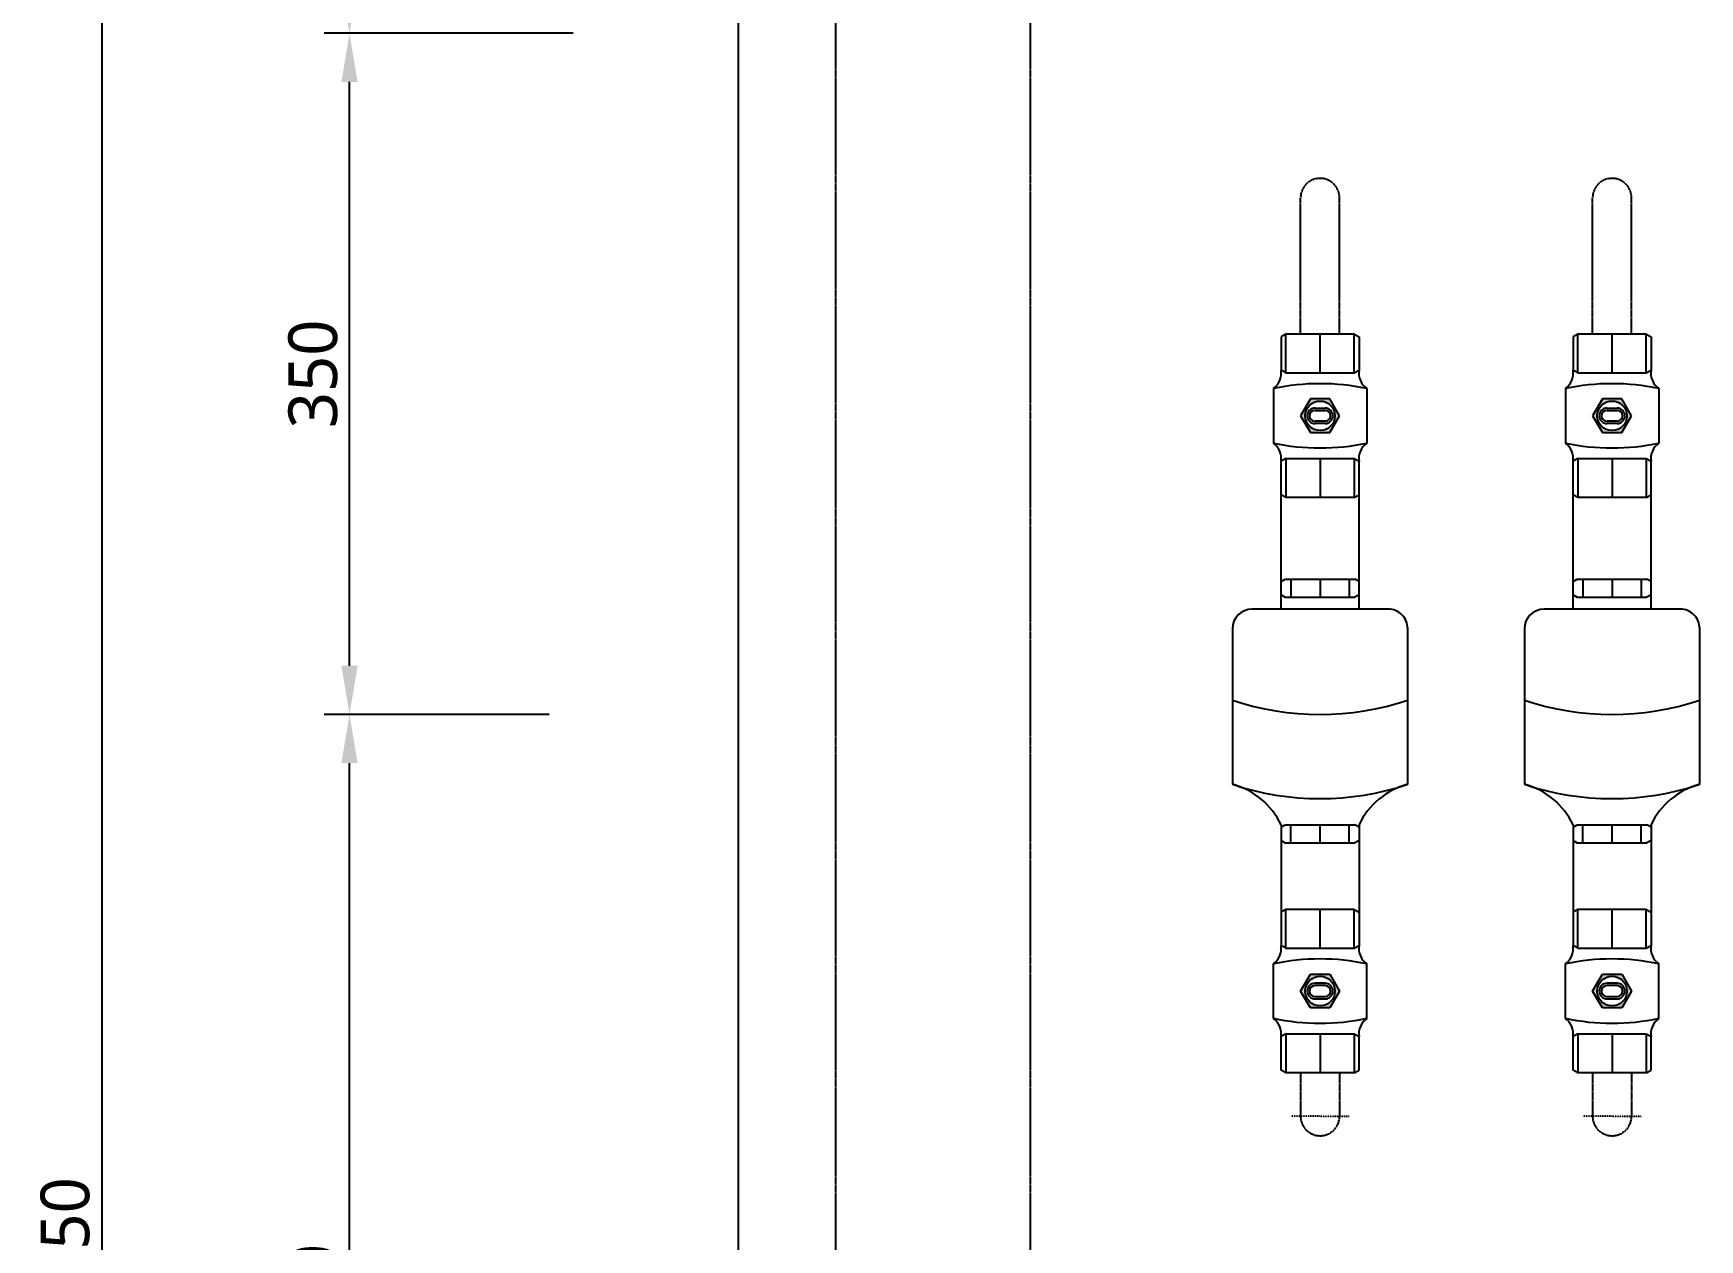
# Model space of a CAD drawing. Header units: millimetres. Extents: x -9013 to 516, y -36629 to 6082.
# Drawn here: x -5092 to -4236, y -8993 to -8373 of the extents above; entities that cross this region are included whole.
import ezdxf

# ---------------------------------------------------------------- set-up
doc = ezdxf.new("R2010")
doc.units = ezdxf.units.MM
doc.header["$LTSCALE"] = 0.05
for name, pattern in [('CENTER', [50.8, 31.75, -6.35, 6.35, -6.35]), ('CENTER2', [28.575, 19.05, -3.175, 3.175, -3.175]), ('DASHDOT', [0.618421, 0.309211, -0.154605, 0, -0.154605])]:
    doc.linetypes.add(name, pattern=pattern)
doc.layers.get('0').update_dxf_attribs({"lineweight": 18})
doc.layers.get('Defpoints').update_dxf_attribs({"color": 140, "lineweight": 18})
for name, color, linetype in [('1CO', 4, 'Continuous'), ('HVAL___2CO', 7, 'Continuous'), ('HWAT__3CO', 1, 'Continuous'), ('HWAT___1DD', 4, 'DASHDOT'), ('HWAT___5CS', 3, 'CENTER2')]:
    doc.layers.add(name, color=color, linetype=linetype)
doc.layers.add('G-Anno-Std-Cntr', color=1, linetype='CENTER2', lineweight=18)
doc.styles.add('trebuchet_MS', font='trebuc.ttf')
doc.dimstyles.new('MGP', dxfattribs={"dimtxt": 2.5, "dimasz": 2.5, "dimexe": 1.25, "dimexo": 0.625, "dimtad": 1, "dimdec": 0, "dimtxsty": 'trebuchet_MS', "dimcen": 2.5, "dimclrt": 7, "dimadec": 0, "dimazin": 0, "dimtfac": 1, "dimtdec": 0, "dimtmove": 0, "dimatfit": 3, "dimfxl": 1.148294, "dimfxlon": 1, "dimarcsym": 2})

# ---------------------------------------------------------------- blocks, each defined once
blk = doc.blocks.new('*D388')
at = {"color": 0, "lineweight": -2, "transparency": 16777216}
for p, q in [((-4941.71, -7822.81), (-5069.54, -7822.81)), ((-5056.54, -7847.81), (-5056.54, -10147.81)), ((-4941.71, -10172.81), (-5069.54, -10172.81))]:
    blk.add_line(p, q, dxfattribs=at)
at = {"color": 0, "transparency": 16777216}
for points in [[(-5060.7, -7847.81), (-5052.37, -7847.81), (-5056.54, -7822.81)], [(-5060.7, -10147.81), (-5052.37, -10147.81), (-5056.54, -10172.81)]]:
    blk.add_solid(points, dxfattribs=at)
at = {"layer": 'Defpoints', "color": 0, "transparency": 16777216}
for p in [(-4729.46, -7822.81), (-5056.54, -10172.81), (-4814.41, -10172.81)]:
    blk.add_point(p, dxfattribs=at)
at = {"color": 7, "transparency": 16777216, "insert": (-5075.25, -8997.81), "char_height": 25, "attachment_point": 5, "rotation": 90, "style": 'trebuchet_MS'}
blk.add_mtext('2350', dxfattribs=at)
blk = doc.blocks.new('*D389')
at = {"color": 0, "lineweight": -2, "transparency": 16777216}
for p, q in [((-4814.41, -7922.81), (-4942.24, -7922.81)), ((-4929.24, -8347.81), (-4929.24, -7947.81)), ((-4814.41, -8372.81), (-4942.24, -8372.81))]:
    blk.add_line(p, q, dxfattribs=at)
at = {"color": 0, "transparency": 16777216}
for points in [[(-4933.41, -7947.81), (-4925.07, -7947.81), (-4929.24, -7922.81)], [(-4933.41, -8347.81), (-4925.07, -8347.81), (-4929.24, -8372.81)]]:
    blk.add_solid(points, dxfattribs=at)
at = {"layer": 'Defpoints', "color": 0, "transparency": 16777216}
for p in [(-4929.24, -7922.81), (-4479.46, -7922.81), (-4479.46, -8372.81)]:
    blk.add_point(p, dxfattribs=at)
at = {"color": 7, "transparency": 16777216, "insert": (-4947.96, -8147.81), "char_height": 25, "attachment_point": 5, "rotation": 90, "style": 'trebuchet_MS'}
blk.add_mtext('450', dxfattribs=at)
blk = doc.blocks.new('h-meter')
at = {"layer": 'HVAL___2CO'}
for p, q in [((-25.38, 45), (-105.38, 45)), ((-15.38, -35), (-15.38, 35)), ((-134.19, 20), (-135.38, 17.94)), ((-135.38, 17.94), (-135.38, -17.94)), ((-126.24, 20), (-134.19, 20)), ((-127.43, 20), (-126.24, 17.94)), ((-126.24, 17.94), (-126.24, -17.94)), ((-15.38, 20), (-1.19, 20)), ((-7.95, 20), (-9.14, 17.94)), ((-9.14, 17.94), (-9.14, -17.94)), ((-1.19, 20), (0, 17.94)), ((0, 17.94), (0, -17.94)), ((-135.38, 15), (-126.24, 15)), ((0, 15), (-9.14, 15)), ((-135.38, 0), (-126.24, 0)), ((0, 0), (-9.14, 0)), ((-135.38, -15), (-126.24, -15)), ((0, -15), (-9.14, -15)), ((-134.19, -20), (-135.38, -17.94)), ((-126.24, -20), (-134.19, -20)), ((-127.43, -20), (-126.24, -17.94)), ((-15.38, -20), (-1.19, -20)), ((-7.95, -20), (-9.14, -17.94)), ((-1.19, -20), (0, -17.94)), ((-105.38, -45), (-25.38, -45))]:
    blk.add_line(p, q, dxfattribs=at)
for centre, radius, start, end in [((-142.55, 54.81), 38.44, 295.10263, 345.21206), ((28.23, 0), 140.99, 161.38677, 198.61323), ((71.48, 0), 140.99, 161.38677, 198.61323), ((-25.38, 35), 10, 0, 90), ((-142.55, -54.81), 38.44, 14.78794, 64.89737), ((-25.38, -35), 10, 270, 0)]:
    blk.add_arc(centre, radius, start, end, dxfattribs=at)
blk = doc.blocks.new('water meter v')
at = {"layer": 'HVAL___2CO'}
h = blk.add_hatch(color=256, dxfattribs=at)
h.paths.add_polyline_path([(-5839.09, 3714.36), (-5829.09, 3714.36), (-5824.09, 3705.7), (-5829.09, 3697.04), (-5839.09, 3697.04), (-5844.09, 3705.7)])
h.paths.add_polyline_path([(-5834.09, 3698.1, 1), (-5834.09, 3713.3, 1)], flags=16)
h.paths.add_polyline_path([(-5836.69, 3701.7), (-5831.49, 3701.7, 1), (-5831.49, 3709.7), (-5836.69, 3709.7, 1)], flags=0)
h.paths.add_polyline_path([(-5836.69, 3702.9), (-5831.49, 3702.9, 1), (-5831.49, 3708.5), (-5836.69, 3708.5, 1)], flags=0)
h = blk.add_hatch(color=256, dxfattribs=at)
h.paths.add_polyline_path([(-5836.69, 3701.7, -1), (-5836.69, 3709.7), (-5831.49, 3709.7, -1), (-5831.49, 3701.7)])
h.paths.add_polyline_path([(-5831.49, 3702.9, 1), (-5831.49, 3708.5), (-5836.69, 3708.5, 1), (-5836.69, 3702.9)], flags=16)
h = blk.add_hatch(color=256, dxfattribs=at)
h.paths.add_polyline_path([(-5839.09, 3401.43), (-5829.09, 3401.43), (-5824.09, 3410.09), (-5829.09, 3418.75), (-5839.09, 3418.75), (-5844.09, 3410.09)])
h.paths.add_polyline_path([(-5834.09, 3417.69, -1), (-5834.09, 3402.49, -1)], flags=16)
h.paths.add_polyline_path([(-5836.69, 3414.09), (-5831.49, 3414.09, -1), (-5831.49, 3406.09), (-5836.69, 3406.09, -1)], flags=0)
h.paths.add_polyline_path([(-5836.69, 3412.89), (-5831.49, 3412.89, -1), (-5831.49, 3407.29), (-5836.69, 3407.29, -1)], flags=0)
h = blk.add_hatch(color=256, dxfattribs=at)
h.paths.add_polyline_path([(-5836.69, 3414.09, 1), (-5836.69, 3406.09), (-5831.49, 3406.09, 1), (-5831.49, 3414.09)])
h.paths.add_polyline_path([(-5831.49, 3412.89, -1), (-5831.49, 3407.29), (-5836.69, 3407.29, -1), (-5836.69, 3412.89)], flags=16)
for p, q in [((-5851.69, 3747.7), (-5854.09, 3746.31)), ((-5854.09, 3746.31), (-5854.09, 3729.08)), ((-5816.49, 3747.7), (-5851.69, 3747.7)), ((-5851.69, 3727.7), (-5851.69, 3747.7)), ((-5834.09, 3727.7), (-5834.09, 3747.7)), ((-5816.49, 3747.7), (-5814.09, 3746.31)), ((-5816.49, 3727.7), (-5816.49, 3747.7)), ((-5814.09, 3746.31), (-5814.09, 3729.08)), ((-5851.69, 3727.7), (-5854.09, 3729.08)), ((-5851.69, 3727.7), (-5816.49, 3727.7)), ((-5816.49, 3727.7), (-5814.09, 3729.08)), ((-5858.09, 3719.7), (-5858.09, 3691.7)), ((-5810.09, 3719.7), (-5810.09, 3691.7)), ((-5839.09, 3714.36), (-5844.09, 3705.7)), ((-5829.09, 3714.36), (-5839.09, 3714.36)), ((-5836.69, 3709.7), (-5831.49, 3709.7)), ((-5836.69, 3708.5), (-5831.49, 3708.5)), ((-5824.09, 3705.7), (-5829.09, 3714.36)), ((-5844.09, 3705.7), (-5839.09, 3697.04)), ((-5831.49, 3702.9), (-5836.69, 3702.9)), ((-5831.49, 3701.7), (-5836.69, 3701.7)), ((-5829.09, 3697.04), (-5824.09, 3705.7)), ((-5839.09, 3697.04), (-5829.09, 3697.04)), ((-5851.69, 3683.7), (-5854.09, 3682.31)), ((-5854.09, 3665.08), (-5854.09, 3682.31)), ((-5851.69, 3683.7), (-5851.69, 3663.7)), ((-5851.69, 3683.7), (-5816.49, 3683.7)), ((-5834.09, 3683.7), (-5834.09, 3663.7)), ((-5816.49, 3683.7), (-5816.49, 3663.7)), ((-5816.49, 3683.7), (-5814.09, 3682.31)), ((-5814.09, 3665.08), (-5814.09, 3682.31)), ((-5851.69, 3663.7), (-5854.09, 3665.08)), ((-5816.49, 3663.7), (-5851.69, 3663.7)), ((-5816.49, 3663.7), (-5814.09, 3665.08)), ((-5851.69, 3452.09), (-5854.09, 3450.71)), ((-5854.09, 3450.71), (-5854.09, 3433.48)), ((-5816.49, 3452.09), (-5851.69, 3452.09)), ((-5851.69, 3432.09), (-5851.69, 3452.09)), ((-5834.09, 3432.09), (-5834.09, 3452.09)), ((-5816.49, 3452.09), (-5814.09, 3450.71)), ((-5816.49, 3432.09), (-5816.49, 3452.09)), ((-5814.09, 3450.71), (-5814.09, 3433.48)), ((-5851.69, 3432.09), (-5854.09, 3433.48)), ((-5816.49, 3432.09), (-5814.09, 3433.48)), ((-5858.09, 3396.09), (-5858.09, 3424.09)), ((-5851.69, 3432.09), (-5816.49, 3432.09)), ((-5810.09, 3396.09), (-5810.09, 3424.09)), ((-5844.09, 3410.09), (-5839.09, 3418.75)), ((-5839.09, 3418.75), (-5829.09, 3418.75)), ((-5829.09, 3418.75), (-5824.09, 3410.09)), ((-5839.09, 3401.43), (-5844.09, 3410.09)), ((-5831.49, 3414.09), (-5836.69, 3414.09)), ((-5831.49, 3412.89), (-5836.69, 3412.89)), ((-5836.69, 3407.29), (-5831.49, 3407.29)), ((-5824.09, 3410.09), (-5829.09, 3401.43)), ((-5829.09, 3401.43), (-5839.09, 3401.43)), ((-5836.69, 3406.09), (-5831.49, 3406.09)), ((-5851.69, 3388.09), (-5854.09, 3386.71)), ((-5854.09, 3369.48), (-5854.09, 3386.71)), ((-5851.69, 3388.09), (-5851.69, 3368.09)), ((-5851.69, 3388.09), (-5816.49, 3388.09)), ((-5834.09, 3388.09), (-5834.09, 3368.09)), ((-5816.49, 3388.09), (-5814.09, 3386.71)), ((-5816.49, 3388.09), (-5816.49, 3368.09)), ((-5814.09, 3369.48), (-5814.09, 3386.71)), ((-5851.69, 3368.09), (-5854.09, 3369.48)), ((-5816.49, 3368.09), (-5851.69, 3368.09)), ((-5816.49, 3368.09), (-5814.09, 3369.48))]:
    blk.add_line(p, q, dxfattribs=at)
for centre in [(-5834.09, 3705.7), (-5834.09, 3410.09)]:
    blk.add_circle(centre, 7.6, dxfattribs=at)
for centre, radius, start, end in [((-5863.79, 3727.67), 9.8, 305.55909, 8.27516), ((-5804.39, 3727.67), 9.8, 171.72484, 234.44091), ((-5834.09, 3606.49), 115.72, 78.03035, 101.96965), ((-5836.69, 3705.7), 4, 90, 270), ((-5836.69, 3705.7), 4, 90, 270), ((-5836.69, 3705.7), 2.8, 90, 270), ((-5831.49, 3705.7), 4, 270, 90), ((-5831.49, 3705.7), 2.8, 270, 90), ((-5863.79, 3683.72), 9.8, 351.72484, 54.44091), ((-5834.09, 3804.9), 115.72, 258.03035, 281.96965), ((-5804.39, 3683.72), 9.8, 125.55909, 188.27516), ((-5863.79, 3432.07), 9.8, 305.55909, 8.27516), ((-5804.39, 3432.07), 9.8, 171.72484, 234.44091), ((-5834.09, 3310.89), 115.72, 78.03035, 101.96965), ((-5836.69, 3410.09), 4, 90, 270), ((-5836.69, 3410.09), 4, 90, 270), ((-5836.69, 3410.09), 2.8, 90, 270), ((-5831.49, 3410.09), 4, 270, 90), ((-5831.49, 3410.09), 2.8, 270, 90), ((-5863.79, 3388.12), 9.8, 351.72484, 54.44091), ((-5834.09, 3509.3), 115.72, 258.03035, 281.96965), ((-5804.39, 3388.12), 9.8, 125.55909, 188.27516)]:
    blk.add_arc(centre, radius, start, end, dxfattribs=at)
at = {"layer": 'HWAT__3CO'}
for p, q in [((-5854.09, 3620.54), (-5854.09, 3665.08)), ((-5814.09, 3620.54), (-5814.09, 3665.08)), ((-5854.09, 3487.54), (-5854.09, 3450.71)), ((-5814.09, 3487.54), (-5814.09, 3450.71))]:
    blk.add_line(p, q, dxfattribs=at)
at = {"layer": 'HWAT___1DD'}
for q in [(-5849.09, 3345.76), (-5819.09, 3345.76)]:
    blk.add_line((-5834.09, 3345.76), q, dxfattribs=at)
at = {"layer": 'HWAT___5CS'}
for p, q in [((-5844.09, 3747.7), (-5844.09, 3817.7)), ((-5824.09, 3747.7), (-5824.09, 3817.7)), ((-5844.09, 3368.09), (-5844.09, 3345.76)), ((-5824.09, 3368.09), (-5824.09, 3345.76))]:
    blk.add_line(p, q, dxfattribs=at)
for centre, start, end in [((-5834.09, 3817.7), 0, 180), ((-5834.09, 3345.76), 180, 0)]:
    blk.add_arc(centre, 10, start, end, dxfattribs=at)
at = {"rotation": 89.99999999999999}
blk.add_blockref('h-meter', (-5834.09, 3621.73), dxfattribs=at)
blk = doc.blocks.new('*D398')
at = {"color": 0, "lineweight": -2, "transparency": 16777216}
for p, q in [((-4826.66, -8722.81), (-4942.24, -8722.81)), ((-4929.24, -9297.81), (-4929.24, -8747.81)), ((-4826.66, -9322.81), (-4942.24, -9322.81))]:
    blk.add_line(p, q, dxfattribs=at)
at = {"color": 0, "transparency": 16777216}
for points in [[(-4933.41, -8747.81), (-4925.07, -8747.81), (-4929.24, -8722.81)], [(-4933.41, -9297.81), (-4925.07, -9297.81), (-4929.24, -9322.81)]]:
    blk.add_solid(points, dxfattribs=at)
at = {"layer": 'Defpoints', "color": 0, "transparency": 16777216}
for p in [(-4929.24, -8722.81), (-4820.66, -8722.81), (-4820.66, -9322.81)]:
    blk.add_point(p, dxfattribs=at)
at = {"color": 7, "transparency": 16777216, "insert": (-4948, -9022.81), "char_height": 25, "attachment_point": 5, "rotation": 90, "style": 'trebuchet_MS'}
blk.add_mtext('600', dxfattribs=at)
blk = doc.blocks.new('*D399')
at = {"color": 0, "lineweight": -2, "transparency": 16777216}
for p, q in [((-4814.41, -8372.81), (-4942.24, -8372.81)), ((-4929.24, -8697.81), (-4929.24, -8397.81)), ((-4826.66, -8722.81), (-4942.24, -8722.81))]:
    blk.add_line(p, q, dxfattribs=at)
at = {"color": 0, "transparency": 16777216}
for points in [[(-4933.41, -8397.81), (-4925.07, -8397.81), (-4929.24, -8372.81)], [(-4933.41, -8697.81), (-4925.07, -8697.81), (-4929.24, -8722.81)]]:
    blk.add_solid(points, dxfattribs=at)
at = {"layer": 'Defpoints', "color": 0, "transparency": 16777216}
for p in [(-4929.24, -8372.81), (-4479.46, -8372.81), (-4820.66, -8722.81)]:
    blk.add_point(p, dxfattribs=at)
at = {"color": 7, "transparency": 16777216, "insert": (-4947.96, -8547.81), "char_height": 25, "attachment_point": 5, "rotation": 90, "style": 'trebuchet_MS'}
blk.add_mtext('350', dxfattribs=at)

msp = doc.modelspace()

# ---------------------------------------------------------------- linework, layer by layer
at = {"layer": '1CO'}
msp.add_line((-4729.46, -10172.81), (-4729.46, -7822.81), dxfattribs=at)
at = {"layer": 'HWAT___5CS'}
for p, q in [((-4679.46, -10172.81), (-4679.46, -7822.81)), ((-4579.46, -10172.81), (-4579.46, -7822.81))]:
    msp.add_line(p, q, dxfattribs=at)

# ---------------------------------------------------------------- block references
at = {"layer": 'G-Anno-Std-Cntr', "linetype": 'CENTER'}
for p in [(1403.42, -12275.04), (1553.42, -12275.04)]:
    msp.add_blockref('water meter v', p, dxfattribs=at)

# ---------------------------------------------------------------- dimensions: what is measured, and where the dimension line sits
for base, p1, p2, picture, middle in [((-5056.54, -10172.81), (-4729.46, -7822.81), (-4814.41, -10172.81), '*D388', (-5075.25, -8997.81)), ((-4929.24, -7922.81), (-4479.46, -8372.81), (-4479.46, -7922.81), '*D389', (-4947.96, -8147.81)), ((-4929.24, -8372.81), (-4820.66, -8722.81), (-4479.46, -8372.81), '*D399', (-4947.96, -8547.81)), ((-4929.24, -8722.81), (-4820.66, -9322.81), (-4820.66, -8722.81), '*D398', (-4948, -9022.81))]:
    dim = msp.add_linear_dim(base=base, p1=p1, p2=p2, angle=90, dimstyle='MGP', override={"dimscale": 100, "dimtxt": 0.25, "dimasz": 0.25, "dimexe": 0.13, "dimexo": 0.06, "dimgap": 0.06, "dimarcsym": 1})
    dim.commit()
    dim.dimension.update_dxf_attribs({"geometry": picture, "text_midpoint": middle})

doc.saveas('drawing.dxf')
